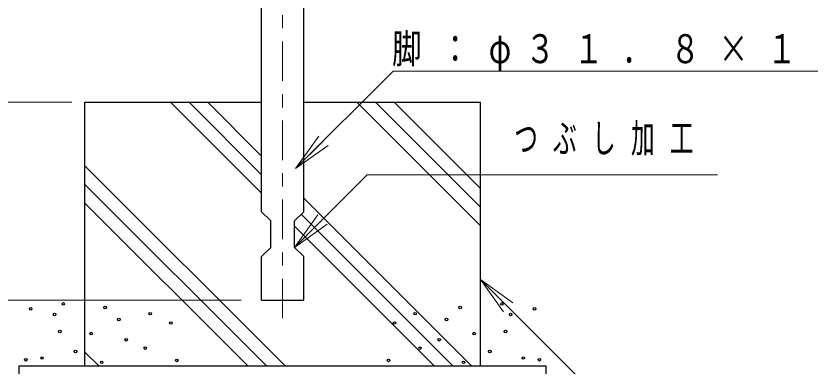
# Model space of a CAD drawing. Units: millimetres on the paper. Extents: x -385 to 39, y -4 to 267.
# Drawn here: x -122.2 to -61.9, y 62.1 to 88.7 of the extents above; entities that cross this region are included whole.
import ezdxf

# ---------------------------------------------------------------- set-up
doc = ezdxf.new("R2010")
doc.units = ezdxf.units.MM
doc.linetypes.add('USER2', pattern=[6, 3, -1, 1, -1])
doc.layers.add('1_10', color=7, linetype='Continuous', lineweight=13)
doc.styles.add('ＭＳ ゴシック', font='')
doc.styles.get('ＭＳ ゴシック').set_extended_font_data('MS Gothic')

msp = doc.modelspace()

# ---------------------------------------------------------------- linework, layer by layer
at = {"layer": '1_10', "linetype": 'USER2'}
msp.add_line((-101.934, 65.771), (-101.934, 126.184), dxfattribs=at)
at = {"layer": '1_10', "lineweight": 25}
for p, q in [((-103.534, 73.852), (-103.534, 92.152)), ((-100.334, 73.852), (-100.334, 92.152)), ((-116.934, 62.152), (-116.934, 82.152)), ((-116.934, 82.152), (-103.534, 82.152)), ((-100.334, 82.152), (-86.934, 82.152)), ((-86.934, 62.152), (-86.934, 82.152)), ((-103.534, 73.852), (-102.834, 73.152)), ((-101.034, 73.152), (-100.334, 73.852)), ((-102.834, 71.152), (-102.834, 73.152)), ((-101.034, 71.152), (-101.034, 73.152)), ((-103.534, 70.452), (-102.834, 71.152)), ((-101.034, 71.152), (-100.334, 70.452)), ((-103.534, 67.152), (-103.534, 70.452)), ((-100.334, 67.152), (-100.334, 70.452)), ((-103.534, 67.152), (-100.334, 67.152)), ((-121.934, 52.152), (-121.934, 62.152)), ((-121.934, 62.152), (-81.934, 62.152)), ((-81.934, 52.152), (-81.934, 62.152))]:
    msp.add_line(p, q, dxfattribs=at)
at = {"layer": '1_10'}
for p, q in [((-117.934, 82.152), (-130.934, 82.152)), ((-110.436, 82.152), (-103.534, 75.25)), ((-109.022, 82.152), (-103.534, 76.664)), ((-107.608, 82.152), (-103.534, 78.078)), ((-96.294, 82.152), (-86.934, 72.792)), ((-94.88, 82.152), (-86.934, 74.206)), ((-93.465, 82.152), (-86.934, 75.62)), ((-100.951, 77.121), (-99.183, 79.596)), ((-100.951, 77.121), (-98.83, 79.242)), ((-98.476, 78.889), (-100.951, 77.121)), ((-116.934, 77.336), (-101.75, 62.152)), ((-116.934, 75.922), (-103.164, 62.152)), ((-100.334, 74.878), (-87.608, 62.152)), ((-116.934, 74.507), (-104.578, 62.152)), ((-101.034, 71.152), (-99.266, 73.627)), ((-100.528, 73.658), (-89.022, 62.152)), ((-101.034, 71.152), (-98.912, 73.273)), ((-98.559, 72.92), (-101.034, 71.152)), ((-101.034, 72.75), (-90.436, 62.152)), ((-86.934, 68.723), (-84.812, 66.602)), ((-86.934, 68.723), (-84.459, 66.955)), ((-85.166, 66.248), (-86.934, 68.723)), ((-105.074, 67.152), (-132.934, 67.152)), ((-116.934, 63.194), (-115.892, 62.152))]:
    msp.add_line(p, q, dxfattribs=at)
for points in [[(-100.951, 77.121), (-93.549, 84.523), (-39.104, 84.523)], [(-101.034, 71.152), (-95.524, 76.662), (-68.948, 76.662)], [(-86.934, 68.723), (-76.192, 57.981), (-57.989, 57.981)]]:
    msp.add_lwpolyline(points, dxfattribs=at)
at = {"layer": '1_10', "lineweight": 25}
for centre in [(-118.573, 66.856), (-85.295, 66.856), (-121.051, 66.492), (-115.401, 66.592), (-88.467, 66.592), (-82.817, 66.492), (-119.233, 66.063), (-114.366, 65.673), (-111.981, 66.12), (-91.886, 66.12), (-89.501, 65.673), (-84.634, 66.063), (-110.416, 65.412), (-93.452, 65.412), (-118.837, 64.774), (-116.458, 64.609), (-87.409, 64.609), (-85.031, 64.774), (-113.807, 64.145), (-90.06, 64.145), (-117.648, 63.255), (-112.354, 63.512), (-91.514, 63.512), (-86.22, 63.255), (-121.414, 62.627), (-120.192, 62.759), (-109.969, 62.58), (-93.899, 62.58), (-83.676, 62.759), (-82.454, 62.627), (-115.665, 62.429), (-88.202, 62.429)]:
    msp.add_circle(centre, 0.1, dxfattribs=at)

# ---------------------------------------------------------------- texts
at = {"layer": '1_10', "char_height": 2.199, "style": 'ＭＳ ゴシック'}
for s, insert, attachment_point in [('\\T1.63;\\W0.75;脚：φ３１．８×１．６（メッキ鋼管）', (-93.631, 84.523), 7), ('\\T1.64;\\W0.6;つぶし加工', (-84.364, 79.312), 4)]:
    msp.add_mtext(s, dxfattribs=dict(at, insert=insert, attachment_point=attachment_point))

doc.saveas('drawing.dxf')
